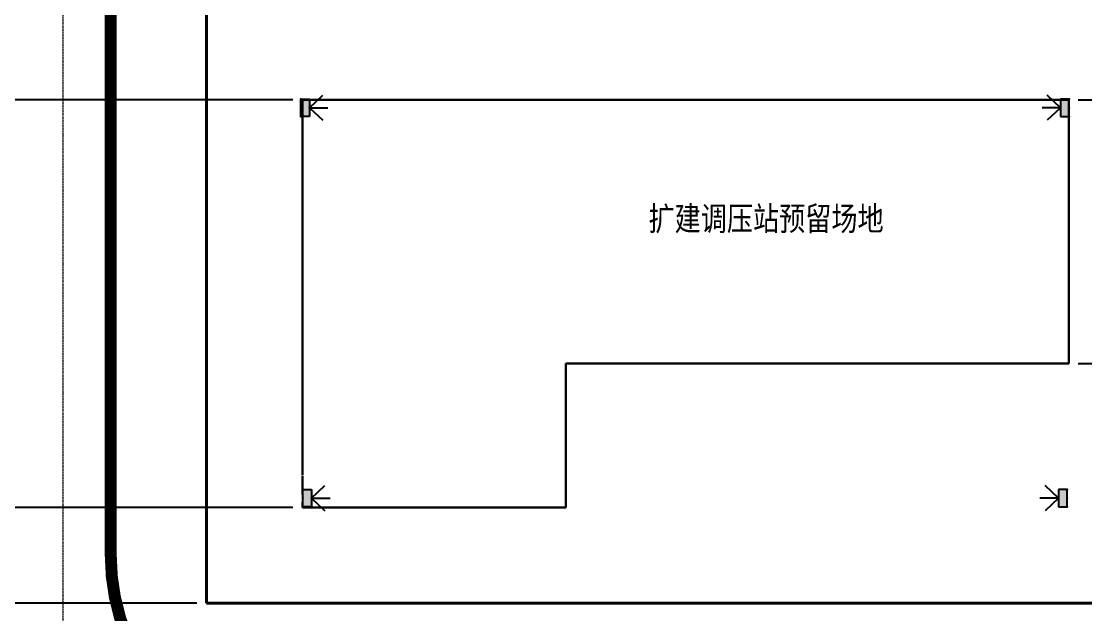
# Model space of a CAD drawing. Header units: millimetres. Extents: x 18255 to 228708, y -2217 to 146640.
# Drawn here: x 54790 to 99237, y 52361 to 77124 of the extents above; entities that cross this region are included whole.
import ezdxf

# ---------------------------------------------------------------- set-up
doc = ezdxf.new("R2010")
doc.units = ezdxf.units.MM
for name, pattern in [('CENTER', [50.8, 31.75, -6.35, 6.35, -6.35]), ('DASH', [0.35, 0.25, -0.1]), ('DASHDOT', [1, 0.5, -0.25, 0, -0.25])]:
    doc.linetypes.add(name, pattern=pattern)
doc.layers.get('0').update_dxf_attribs({"color": 8})
doc.layers.get('Defpoints').update_dxf_attribs({"color": 8})
doc.layers.add('-人员定位', color=6, linetype='Continuous')
for name, color, linetype, lineweight in [('ROAD-CENT', 8, 'CENTER', 0), ('road_mr', 8, 'Continuous', 0), ('坐标', 8, 'Continuous', 0), ('基础', 8, 'Continuous', 30)]:
    doc.layers.add(name, color=color, linetype=linetype, lineweight=lineweight)
doc.styles.add('DIMHT', font='', dxfattribs={"width": 0.8})
doc.styles.add('hztxt', font='', dxfattribs={"width": 0.67})
doc.styles.get('DIMHT').set_extended_font_data('SimHei')
doc.styles.get('hztxt').set_extended_font_data('FangSong_GB2312')
doc.dimstyles.new('GEN-ANSI', dxfattribs={"dimscale": 80, "dimtxt": 10, "dimasz": 10, "dimexe": 5, "dimexo": 5, "dimgap": 5, "dimtad": 1, "dimdec": 0, "dimdsep": 46, "dimtxsty": 'hztxt', "dimcen": 0, "dimclrd": 3, "dimclre": 3, "dimclrt": 2, "dimadec": 0, "dimazin": 0, "dimtp": 0.1, "dimtm": 0.1, "dimtfac": 0.71, "dimtdec": 0, "dimtmove": 0, "dimatfit": 3, "dimfxl": 0, "dimtolj": 1, "dimtzin": 0, "dimarcsym": 0})

# ---------------------------------------------------------------- blocks, each defined once
blk = doc.blocks.new('*D54')
at = {"color": 3, "lineweight": -2, "transparency": 16777216}
for p, q in [((66126, 77841), (47976, 77841)), ((48376, 77041), (48376, 74641)), ((66126, 73841), (47976, 73841))]:
    blk.add_line(p, q, dxfattribs=at)
at = {"color": 3, "transparency": 16777216}
for points in [[(48243, 77041), (48510, 77041), (48376, 77841)], [(48243, 74641), (48510, 74641), (48376, 73841)]]:
    blk.add_solid(points, dxfattribs=at)
at = {"layer": 'Defpoints', "color": 0, "transparency": 16777216}
for p in [(66526, 77841), (48376, 73841), (66526, 73841)]:
    blk.add_point(p, dxfattribs=at)
at = {"color": 2, "transparency": 16777216, "insert": (47576, 75841), "char_height": 800, "attachment_point": 5, "rotation": 90, "style": 'hztxt'}
blk.add_mtext('\\A1;4000', dxfattribs=at)
blk = doc.blocks.new('*D64')
at = {"color": 3, "lineweight": -2, "transparency": 16777216}
for p, q in [((66126, 73841), (47976, 73841)), ((48376, 73041), (48376, 57641)), ((65626, 56841), (47976, 56841))]:
    blk.add_line(p, q, dxfattribs=at)
at = {"color": 3, "transparency": 16777216}
for points in [[(48243, 73041), (48510, 73041), (48376, 73841)], [(48243, 57641), (48510, 57641), (48376, 56841)]]:
    blk.add_solid(points, dxfattribs=at)
at = {"layer": 'Defpoints', "color": 0, "transparency": 16777216}
for p in [(66526, 73841), (48376, 56841), (66026, 56841)]:
    blk.add_point(p, dxfattribs=at)
at = {"color": 2, "transparency": 16777216, "insert": (47576, 65341), "char_height": 800, "attachment_point": 5, "rotation": 90, "style": 'hztxt'}
blk.add_mtext('\\A1;17000', dxfattribs=at)
blk = doc.blocks.new('*D57')
at = {"color": 3, "lineweight": -2, "transparency": 16777216}
for p, q in [((98926, 83841), (102771, 83841)), ((102371, 83041), (102371, 74641)), ((98926, 73841), (102771, 73841))]:
    blk.add_line(p, q, dxfattribs=at)
at = {"color": 3, "transparency": 16777216}
for points in [[(102238, 83041), (102504, 83041), (102371, 83841)], [(102238, 74641), (102504, 74641), (102371, 73841)]]:
    blk.add_solid(points, dxfattribs=at)
at = {"layer": 'Defpoints', "color": 0, "transparency": 16777216}
for p in [(98526, 83841), (98526, 73841), (102371, 73841)]:
    blk.add_point(p, dxfattribs=at)
at = {"color": 2, "transparency": 16777216, "insert": (101571, 78841), "char_height": 800, "attachment_point": 5, "rotation": 90, "style": 'hztxt'}
blk.add_mtext('\\A1;10000', dxfattribs=at)
blk = doc.blocks.new('*D58')
at = {"color": 3, "lineweight": -2, "transparency": 16777216}
for p, q in [((98926, 73841), (102771, 73841)), ((102371, 73041), (102371, 63641)), ((98926, 62841), (102771, 62841))]:
    blk.add_line(p, q, dxfattribs=at)
at = {"color": 3, "transparency": 16777216}
for points in [[(102238, 73041), (102504, 73041), (102371, 73841)], [(102238, 63641), (102504, 63641), (102371, 62841)]]:
    blk.add_solid(points, dxfattribs=at)
at = {"layer": 'Defpoints', "color": 0, "transparency": 16777216}
for p in [(98526, 73841), (98526, 62841), (102371, 62841)]:
    blk.add_point(p, dxfattribs=at)
at = {"color": 2, "transparency": 16777216, "insert": (101571, 68341), "char_height": 800, "attachment_point": 5, "rotation": 90, "style": 'hztxt'}
blk.add_mtext('\\A1;11000', dxfattribs=at)
blk = doc.blocks.new('*D60')
at = {"color": 3, "lineweight": -2, "transparency": 16777216}
for p, q in [((66126, 56841), (47976, 56841)), ((48376, 56041), (48376, 53641)), ((62126, 52841), (47976, 52841))]:
    blk.add_line(p, q, dxfattribs=at)
at = {"color": 3, "transparency": 16777216}
for points in [[(48243, 56041), (48510, 56041), (48376, 56841)], [(48243, 53641), (48510, 53641), (48376, 52841)]]:
    blk.add_solid(points, dxfattribs=at)
at = {"layer": 'Defpoints', "color": 0, "transparency": 16777216}
for p in [(66526, 56841), (48376, 52841), (62526, 52841)]:
    blk.add_point(p, dxfattribs=at)
at = {"color": 2, "transparency": 16777216, "insert": (47576, 54841), "char_height": 800, "attachment_point": 5, "rotation": 90, "style": 'hztxt'}
blk.add_mtext('\\A1;4000', dxfattribs=at)
blk = doc.blocks.new('*D65')
at = {"color": 3, "lineweight": -2, "transparency": 16777216}
for p, q in [((62126, 52841), (47976, 52841)), ((48376, 52041), (48376, 46641)), ((70902, 45841), (47976, 45841))]:
    blk.add_line(p, q, dxfattribs=at)
at = {"color": 3, "transparency": 16777216}
for points in [[(48243, 52041), (48510, 52041), (48376, 52841)], [(48243, 46641), (48510, 46641), (48376, 45841)]]:
    blk.add_solid(points, dxfattribs=at)
at = {"layer": 'Defpoints', "color": 0, "transparency": 16777216}
for p in [(62526, 52841), (48376, 45841), (71302, 45841)]:
    blk.add_point(p, dxfattribs=at)
at = {"color": 2, "transparency": 16777216, "insert": (47576, 49341), "char_height": 800, "attachment_point": 5, "rotation": 90, "style": 'hztxt'}
blk.add_mtext('\\A1;7000', dxfattribs=at)
blk = doc.blocks.new('定位基站')
at = {"layer": '-人员定位', "ltscale": 0.01}
h = blk.add_hatch(color=256, dxfattribs=at)
h.dxf.hatch_style = 1
h.paths.add_polyline_path([(406524, 477798), (406524, 477617), (406162, 477617), (406162, 477798)])
at = {"layer": '-人员定位', "color": 6}
for p, q in [((406343, 477798), (406082, 478077)), ((406343, 477798), (406343, 478186)), ((406343, 477798), (406604, 478077)), ((406343, 477995), (406343, 477995)), ((406162, 477798), (406524, 477798)), ((406162, 477617), (406162, 477798)), ((406524, 477617), (406162, 477617)), ((406524, 477798), (406524, 477617))]:
    blk.add_line(p, q, dxfattribs=at)
for p in [(406162, 477617), (406343, 477798), (406343, 477617), (406524, 477617)]:
    blk.add_point(p, dxfattribs=at)

msp = doc.modelspace()

# ---------------------------------------------------------------- linework, layer by layer
at = {"color": 1, "lineweight": 40}
for p, q in [((62525.8, 107341.3), (62525.8, 52841.3)), ((62525.8, 52841.3), (105525.8, 52841.3))]:
    msp.add_line(p, q, dxfattribs=at)
at = {"color": 37, "linetype": 'DASH', "ltscale": 12}
msp.add_line((62525.8, 79191.3), (62525.8, 53841.3), dxfattribs=at)
at = {"layer": 'ROAD-CENT', "linetype": 'DASHDOT', "ltscale": 10}
msp.add_line((56525.8, 126841.3), (56525.8, 1060.5), dxfattribs=at)
at = {"layer": 'road_mr', "const_width": 500}
for points in [[(62525.8, 100841.3), (62525.8, 100841.3, 0.4142138), (58525.8, 96841.3), (58525.8, 54841.3)], [(58525.8, 54841.3, 0.4142133), (67525.8, 45841.3)]]:
    msp.add_lwpolyline(points, format="xyb", dxfattribs=at)
at = {"layer": '基础', "linetype": 'DASH', "ltscale": 20}
msp.add_line((66525.8, 73841.3), (66525.8, 56841.3), dxfattribs=at)
at = {"layer": '基础', "ltscale": 20}
for p, q in [((98525.8, 73841.3), (66525.8, 73841.3)), ((66525.8, 73841.3), (66525.8, 58191.3)), ((98525.8, 73841.3), (98525.8, 62841.3)), ((98525.8, 62841.3), (77525.8, 62841.3)), ((77525.8, 62841.3), (77525.8, 56841.3)), ((77525.8, 56841.3), (66525.8, 56841.3)), ((77525.8, 56841.3), (68098, 56841.3))]:
    msp.add_line(p, q, dxfattribs=at)

# ---------------------------------------------------------------- block references
at = {"layer": '-人员定位', "yscale": 2, "zscale": 2}
for p, xscale, rotation in [((-888776, 886199.8), 2, 270), ((1053786.1, 886199.8), -2, 90), ((-888685.7, 869910.4), 2, 270), ((1053695.8, 869910.4), -2, 90)]:
    msp.add_blockref('定位基站', p, dxfattribs=dict(at, xscale=xscale, rotation=rotation))

# ---------------------------------------------------------------- texts
at = {"layer": '坐标', "linetype": 'DASH', "ltscale": 20, "style": 'DIMHT', "width": 0.8}
msp.add_text('扩建调压站预留场地', height=1000, dxfattribs=at).set_placement((80979.5, 68390.9))

# ---------------------------------------------------------------- dimensions: what is measured, and where the dimension line sits
for base, p1, p2, picture, middle in [((102370.8, 73841.3), (98525.8, 83841.3), (98525.8, 73841.3), '*D57', (101570.8, 78841.3)), ((48376.3, 73841.4), (66525.8, 77841.3), (66525.8, 73841.4), '*D54', (47576.3, 75841.3)), ((48376.3, 56841.3), (66525.8, 73841.3), (66025.8, 56841.3), '*D64', (47576.3, 65341.3)), ((102370.8, 62841.3), (98525.8, 73841.3), (98525.8, 62841.3), '*D58', (101570.8, 68341.3)), ((48376.3, 52841.3), (66525.8, 56841.3), (62525.8, 52841.3), '*D60', (47576.3, 54841.3)), ((48376.3, 45841.3), (62525.8, 52841.3), (71302.1, 45841.3), '*D65', (47576.3, 49341.3))]:
    dim = msp.add_linear_dim(base=base, p1=p1, p2=p2, angle=90, dimstyle='GEN-ANSI', override={"dimpost": '<>'})
    dim.commit()
    dim.dimension.update_dxf_attribs({"geometry": picture, "text_midpoint": middle})

doc.saveas('drawing.dxf')
